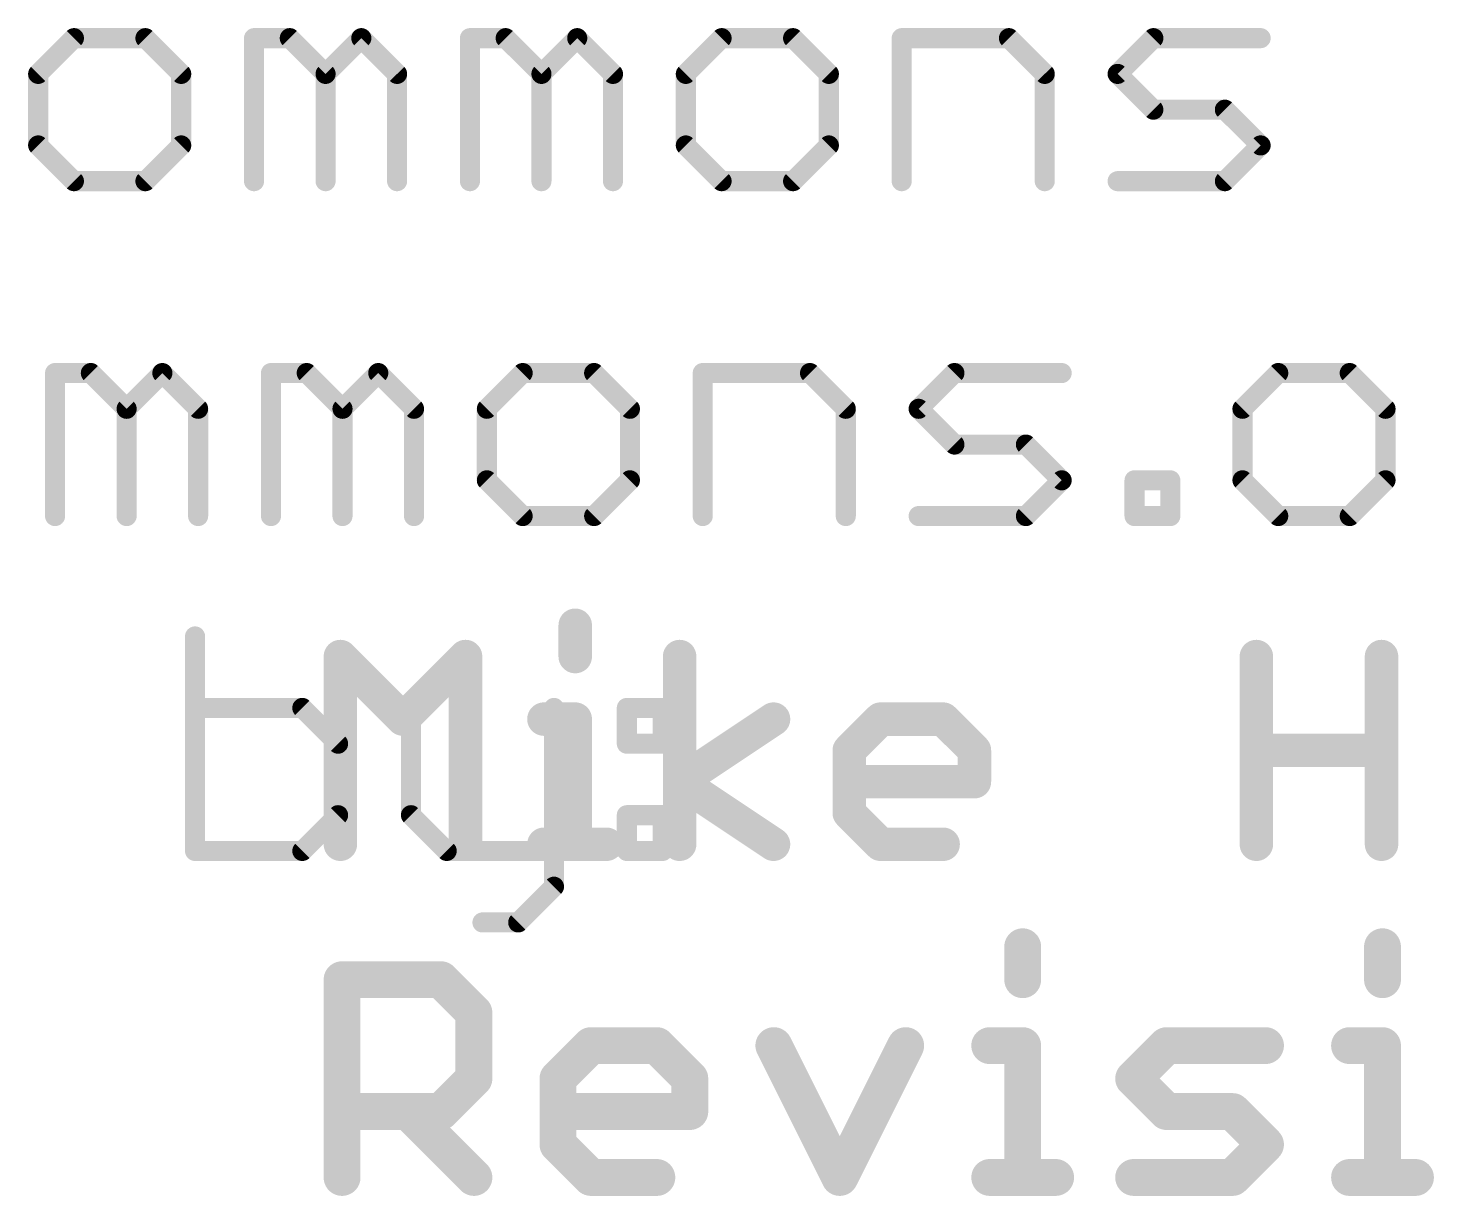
# Model space of a CAD drawing. Extents: x -98 to 15, y -2 to 10.
# Drawn here: x -53.04 to -42.38, y -1.27 to 7.59 of the extents above; entities that cross this region are included whole.
import ezdxf

# ---------------------------------------------------------------- set-up
doc = ezdxf.new("R2010")
doc.units = 0
doc.layers.add('25', color=253, linetype='CONTINUOUS')
doc.layers.add('27', color=253, linetype='CONTINUOUS')

msp = doc.modelspace()

# ---------------------------------------------------------------- linework, layer by layer
at = {"layer": '25', "const_width": 0.2794}
for points in [[(-45.4989, 0.6196), (-45.4989, 0.3696)], [(-42.7703, 0.6196), (-42.7703, 0.3696)], [(-50.6603, -1.1303), (-50.6603, 0.3696)], [(-50.6603, 0.3696), (-49.9104, 0.3696)], [(-49.9104, 0.3696), (-49.6604, 0.1196)], [(-49.6604, 0.1196), (-49.6604, -0.3804)], [(-49.0231, -0.3804), (-48.7732, -0.1304)], [(-48.7732, -0.1304), (-48.2732, -0.1304)], [(-48.2732, -0.1304), (-48.0232, -0.3804)], [(-47.386, -0.1304), (-46.886, -1.1303)], [(-46.886, -1.1303), (-46.3861, -0.1304)], [(-45.7488, -0.1304), (-45.4989, -0.1304)], [(-45.4989, -0.1304), (-45.4989, -1.1303)], [(-44.6574, -0.3804), (-44.4074, -0.1304)], [(-44.4074, -0.1304), (-43.6575, -0.1304)], [(-43.0202, -0.1304), (-42.7703, -0.1304)], [(-42.7703, -0.1304), (-42.7703, -1.1303)], [(-49.6604, -0.3804), (-49.9104, -0.6303)], [(-49.0231, -0.8803), (-49.0231, -0.3804)], [(-48.0232, -0.3804), (-48.0232, -0.6303)], [(-44.4074, -0.6303), (-44.6574, -0.3804)], [(-49.9104, -0.6303), (-50.6603, -0.6303)], [(-50.1603, -0.6303), (-49.6604, -1.1303)], [(-48.0232, -0.6303), (-49.0231, -0.6303)], [(-43.9075, -0.6303), (-44.4074, -0.6303)], [(-43.6575, -0.8803), (-43.9075, -0.6303)], [(-48.7732, -1.1303), (-49.0231, -0.8803)], [(-43.9075, -1.1303), (-43.6575, -0.8803)], [(-48.2732, -1.1303), (-48.7732, -1.1303)], [(-45.7488, -1.1303), (-45.2489, -1.1303)], [(-44.6574, -1.1303), (-43.9075, -1.1303)], [(-43.0202, -1.1303), (-42.5203, -1.1303)]]:
    msp.add_lwpolyline(points, dxfattribs=at)
at = {"layer": '25', "const_width": 0.1397}
for points in [[(-45.429, 0.6196, 1), (-45.5687, 0.6196)], [(-42.7004, 0.6196, 1), (-42.8401, 0.6196)], [(-50.5904, 0.3696, 1), (-50.7302, 0.3696)], [(-50.6603, 0.4394, 1), (-50.6603, 0.2997)], [(-49.861, 0.419, 1), (-49.9598, 0.3202)], [(-49.9104, 0.2997, 1), (-49.9104, 0.4394)], [(-45.5687, 0.3696, 1), (-45.429, 0.3696)], [(-42.8401, 0.3696, 1), (-42.7004, 0.3696)], [(-49.5905, 0.1196, 1), (-49.7302, 0.1196)], [(-49.7098, 0.0702, 1), (-49.611, 0.169)], [(-48.7732, -0.0605, 1), (-48.7732, -0.2002)], [(-48.7238, -0.1798, 1), (-48.8226, -0.081)], [(-48.2238, -0.081, 1), (-48.3226, -0.1798)], [(-48.2732, -0.2002, 1), (-48.2732, -0.0605)], [(-47.3235, -0.0991, 1), (-47.4485, -0.1616)], [(-46.3236, -0.1616, 1), (-46.4485, -0.0991)], [(-45.7488, -0.0605, 1), (-45.7488, -0.2002)], [(-45.429, -0.1304, 1), (-45.5687, -0.1304)], [(-45.4989, -0.2002, 1), (-45.4989, -0.0605)], [(-44.4074, -0.0605, 1), (-44.4074, -0.2002)], [(-44.358, -0.1798, 1), (-44.4568, -0.081)], [(-43.6575, -0.2002, 1), (-43.6575, -0.0605)], [(-43.0202, -0.0605, 1), (-43.0202, -0.2002)], [(-42.7004, -0.1304, 1), (-42.8401, -0.1304)], [(-42.7703, -0.2002, 1), (-42.7703, -0.0605)], [(-49.7302, -0.3804, 1), (-49.5905, -0.3804)], [(-49.611, -0.4298, 1), (-49.7098, -0.331)], [(-48.9533, -0.3804, 1), (-49.093, -0.3804)], [(-49.0725, -0.331, 1), (-48.9738, -0.4298)], [(-47.9534, -0.3804, 1), (-48.0931, -0.3804)], [(-48.0726, -0.4298, 1), (-47.9738, -0.331)], [(-44.608, -0.331, 1), (-44.7068, -0.4298)], [(-44.7068, -0.331, 1), (-44.608, -0.4298)], [(-50.6603, -0.5605, 1), (-50.6603, -0.7002)], [(-50.1109, -0.5809, 1), (-50.2097, -0.6797)], [(-49.9598, -0.5809, 1), (-49.861, -0.6797)], [(-49.9104, -0.7002, 1), (-49.9104, -0.5605)], [(-49.0231, -0.5605, 1), (-49.0231, -0.7002)], [(-48.0232, -0.7002, 1), (-48.0232, -0.5605)], [(-44.4074, -0.5605, 1), (-44.4074, -0.7002)], [(-44.4568, -0.6797, 1), (-44.358, -0.5809)], [(-43.8581, -0.5809, 1), (-43.9568, -0.6797)], [(-43.9075, -0.7002, 1), (-43.9075, -0.5605)], [(-48.0931, -0.6303, 1), (-47.9534, -0.6303)], [(-48.9738, -0.8309, 1), (-49.0725, -0.9297)], [(-43.6081, -0.9297, 1), (-43.7069, -0.8309)], [(-49.093, -0.8803, 1), (-48.9533, -0.8803)], [(-43.7069, -0.9297, 1), (-43.6081, -0.8309)], [(-50.7302, -1.1303, 1), (-50.5904, -1.1303)], [(-49.7098, -1.1797, 1), (-49.611, -1.0809)], [(-48.7732, -1.0605, 1), (-48.7732, -1.2002)], [(-48.8226, -1.1797, 1), (-48.7238, -1.0809)], [(-48.2732, -1.2002, 1), (-48.2732, -1.0605)], [(-46.9485, -1.0991, 1), (-46.8236, -1.1615)], [(-46.9485, -1.1615, 1), (-46.8236, -1.0991)], [(-45.7488, -1.0605, 1), (-45.7488, -1.2002)], [(-45.5687, -1.1303, 1), (-45.429, -1.1303)], [(-45.2489, -1.2002, 1), (-45.2489, -1.0605)], [(-44.6574, -1.0605, 1), (-44.6574, -1.2002)], [(-43.9568, -1.0809, 1), (-43.8581, -1.1797)], [(-43.9075, -1.2002, 1), (-43.9075, -1.0605)], [(-43.0202, -1.0605, 1), (-43.0202, -1.2002)], [(-42.8401, -1.1303, 1), (-42.7004, -1.1303)], [(-42.5203, -1.2002, 1), (-42.5203, -1.0605)]]:
    msp.add_lwpolyline(points, format="xyb", dxfattribs=at)
at = {"layer": '27'}
for points, const_width in [([(-52.6937, 7.5109), (-52.9649, 7.2397)], 0.1524), ([(-52.1514, 7.5109), (-52.6937, 7.5109)], 0.1524), ([(-51.8802, 7.2397), (-52.1514, 7.5109)], 0.1524), ([(-51.3277, 6.4262), (-51.3277, 7.5109)], 0.1524), ([(-51.3277, 7.5109), (-51.0565, 7.5109)], 0.1524), ([(-51.0565, 7.5109), (-50.7854, 7.2397)], 0.1524), ([(-50.7854, 7.2397), (-50.5142, 7.5109)], 0.1524), ([(-50.5142, 7.5109), (-50.243, 7.2397)], 0.1524), ([(-49.6906, 6.4262), (-49.6906, 7.5109)], 0.1524), ([(-49.6906, 7.5109), (-49.4194, 7.5109)], 0.1524), ([(-49.4194, 7.5109), (-49.1482, 7.2397)], 0.1524), ([(-49.1482, 7.2397), (-48.8771, 7.5109)], 0.1524), ([(-48.8771, 7.5109), (-48.6059, 7.2397)], 0.1524), ([(-47.7822, 7.5109), (-48.0534, 7.2397)], 0.1524), ([(-47.2399, 7.5109), (-47.7822, 7.5109)], 0.1524), ([(-46.9687, 7.2397), (-47.2399, 7.5109)], 0.1524), ([(-46.4162, 6.4262), (-46.4162, 7.5109)], 0.1524), ([(-46.4162, 7.5109), (-45.6027, 7.5109)], 0.1524), ([(-45.6027, 7.5109), (-45.3316, 7.2397)], 0.1524), ([(-44.7791, 7.2397), (-44.5079, 7.5109)], 0.1524), ([(-44.5079, 7.5109), (-43.6944, 7.5109)], 0.1524), ([(-52.9649, 7.2397), (-52.9649, 6.6974)], 0.1524), ([(-51.8802, 6.6974), (-51.8802, 7.2397)], 0.1524), ([(-50.7854, 7.2397), (-50.7854, 6.4262)], 0.1524), ([(-50.243, 7.2397), (-50.243, 6.4262)], 0.1524), ([(-49.1482, 7.2397), (-49.1482, 6.4262)], 0.1524), ([(-48.6059, 7.2397), (-48.6059, 6.4262)], 0.1524), ([(-48.0534, 7.2397), (-48.0534, 6.6974)], 0.1524), ([(-46.9687, 6.6974), (-46.9687, 7.2397)], 0.1524), ([(-45.3316, 7.2397), (-45.3316, 6.4262)], 0.1524), ([(-44.5079, 6.9685), (-44.7791, 7.2397)], 0.1524), ([(-43.9656, 6.9685), (-44.5079, 6.9685)], 0.1524), ([(-43.6944, 6.6974), (-43.9656, 6.9685)], 0.1524), ([(-52.9649, 6.6974), (-52.6937, 6.4262)], 0.1524), ([(-52.1514, 6.4262), (-51.8802, 6.6974)], 0.1524), ([(-48.0534, 6.6974), (-47.7822, 6.4262)], 0.1524), ([(-47.2399, 6.4262), (-46.9687, 6.6974)], 0.1524), ([(-43.9656, 6.4262), (-43.6944, 6.6974)], 0.1524), ([(-52.6937, 6.4262), (-52.1514, 6.4262)], 0.1524), ([(-47.7822, 6.4262), (-47.2399, 6.4262)], 0.1524), ([(-44.7791, 6.4262), (-43.9656, 6.4262)], 0.1524), ([(-52.8365, 3.8862), (-52.8365, 4.9709)], 0.1524), ([(-52.8365, 4.9709), (-52.5653, 4.9709)], 0.1524), ([(-52.5653, 4.9709), (-52.2941, 4.6997)], 0.1524), ([(-52.2941, 4.6997), (-52.023, 4.9709)], 0.1524), ([(-52.023, 4.9709), (-51.7518, 4.6997)], 0.1524), ([(-51.1993, 3.8862), (-51.1993, 4.9709)], 0.1524), ([(-51.1993, 4.9709), (-50.9281, 4.9709)], 0.1524), ([(-50.9281, 4.9709), (-50.657, 4.6997)], 0.1524), ([(-50.657, 4.6997), (-50.3858, 4.9709)], 0.1524), ([(-50.3858, 4.9709), (-50.1146, 4.6997)], 0.1524), ([(-49.291, 4.9709), (-49.5621, 4.6997)], 0.1524), ([(-48.7487, 4.9709), (-49.291, 4.9709)], 0.1524), ([(-48.4775, 4.6997), (-48.7487, 4.9709)], 0.1524), ([(-47.925, 3.8862), (-47.925, 4.9709)], 0.1524), ([(-47.925, 4.9709), (-47.1115, 4.9709)], 0.1524), ([(-47.1115, 4.9709), (-46.8403, 4.6997)], 0.1524), ([(-46.2878, 4.6997), (-46.0167, 4.9709)], 0.1524), ([(-46.0167, 4.9709), (-45.2032, 4.9709)], 0.1524), ([(-43.5609, 4.9709), (-43.8321, 4.6997)], 0.1524), ([(-43.0186, 4.9709), (-43.5609, 4.9709)], 0.1524), ([(-42.7474, 4.6997), (-43.0186, 4.9709)], 0.1524), ([(-52.2941, 4.6997), (-52.2941, 3.8862)], 0.1524), ([(-51.7518, 4.6997), (-51.7518, 3.8862)], 0.1524), ([(-50.657, 4.6997), (-50.657, 3.8862)], 0.1524), ([(-50.1146, 4.6997), (-50.1146, 3.8862)], 0.1524), ([(-49.5621, 4.6997), (-49.5621, 4.1574)], 0.1524), ([(-48.4775, 4.1574), (-48.4775, 4.6997)], 0.1524), ([(-46.8403, 4.6997), (-46.8403, 3.8862)], 0.1524), ([(-46.0167, 4.4285), (-46.2878, 4.6997)], 0.1524), ([(-43.8321, 4.6997), (-43.8321, 4.1574)], 0.1524), ([(-42.7474, 4.1574), (-42.7474, 4.6997)], 0.1524), ([(-45.4743, 4.4285), (-46.0167, 4.4285)], 0.1524), ([(-45.2032, 4.1574), (-45.4743, 4.4285)], 0.1524), ([(-49.5621, 4.1574), (-49.291, 3.8862)], 0.1524), ([(-48.7487, 3.8862), (-48.4775, 4.1574)], 0.1524), ([(-45.4743, 3.8862), (-45.2032, 4.1574)], 0.1524), ([(-44.6507, 3.8862), (-44.6507, 4.1574)], 0.1524), ([(-44.6507, 4.1574), (-44.3795, 4.1574)], 0.1524), ([(-44.3795, 4.1574), (-44.3795, 3.8862)], 0.1524), ([(-43.8321, 4.1574), (-43.5609, 3.8862)], 0.1524), ([(-43.0186, 3.8862), (-42.7474, 4.1574)], 0.1524), ([(-49.291, 3.8862), (-48.7487, 3.8862)], 0.1524), ([(-46.2878, 3.8862), (-45.4743, 3.8862)], 0.1524), ([(-44.3795, 3.8862), (-44.6507, 3.8862)], 0.1524), ([(-43.5609, 3.8862), (-43.0186, 3.8862)], 0.1524), ([(-48.8921, 3.0579), (-48.8921, 2.8206)], 0.254), ([(-51.7751, 2.9732), (-51.7751, 1.3462)], 0.1524), ([(-50.673, 1.397), (-50.673, 2.8206)], 0.254), ([(-50.673, 2.8206), (-50.1985, 2.3461)], 0.254), ([(-50.1985, 2.3461), (-49.7239, 2.8206)], 0.254), ([(-49.7239, 2.8206), (-49.7239, 1.397)], 0.254), ([(-48.1003, 1.397), (-48.1003, 2.8206)], 0.254), ([(-43.7268, 1.397), (-43.7268, 2.8206)], 0.254), ([(-42.7777, 2.8206), (-42.7777, 1.397)], 0.254), ([(-50.9616, 2.4309), (-51.7751, 2.4309)], 0.1524), ([(-50.6905, 2.1597), (-50.9616, 2.4309)], 0.1524), ([(-50.138, 2.4309), (-50.138, 1.6174)], 0.1524), ([(-49.1294, 2.3461), (-48.8921, 2.3461)], 0.254), ([(-49.0533, 2.4309), (-49.0533, 1.075)], 0.1524), ([(-48.8921, 2.3461), (-48.8921, 1.397)], 0.254), ([(-48.5008, 2.4309), (-48.2296, 2.4309)], 0.1524), ([(-48.5008, 2.1597), (-48.5008, 2.4309)], 0.1524), ([(-48.2296, 2.4309), (-48.2296, 2.1597)], 0.1524), ([(-48.1003, 1.8715), (-47.3885, 2.3461)], 0.254), ([(-46.814, 2.1088), (-46.5767, 2.3461)], 0.254), ([(-46.5767, 2.3461), (-46.1022, 2.3461)], 0.254), ([(-46.1022, 2.3461), (-45.8649, 2.1088)], 0.254), ([(-50.6905, 1.6174), (-50.6905, 2.1597)], 0.1524), ([(-48.2296, 2.1597), (-48.5008, 2.1597)], 0.1524), ([(-46.814, 1.6343), (-46.814, 2.1088)], 0.254), ([(-45.8649, 2.1088), (-45.8649, 1.8715)], 0.254), ([(-43.7268, 2.1088), (-42.7777, 2.1088)], 0.254), ([(-47.3885, 1.397), (-48.1003, 1.8715)], 0.254), ([(-45.8649, 1.8715), (-46.814, 1.8715)], 0.254), ([(-46.5767, 1.397), (-46.814, 1.6343)], 0.254), ([(-50.9616, 1.3462), (-50.6905, 1.6174)], 0.1524), ([(-50.138, 1.6174), (-49.8668, 1.3462)], 0.1524), ([(-48.5008, 1.6174), (-48.2296, 1.6174)], 0.1524), ([(-48.5008, 1.3462), (-48.5008, 1.6174)], 0.1524), ([(-48.2296, 1.6174), (-48.2296, 1.3462)], 0.1524), ([(-49.1294, 1.397), (-48.6549, 1.397)], 0.254), ([(-46.1022, 1.397), (-46.5767, 1.397)], 0.254), ([(-51.7751, 1.3462), (-50.9616, 1.3462)], 0.1524), ([(-49.8668, 1.3462), (-49.0533, 1.3462)], 0.1524), ([(-48.2296, 1.3462), (-48.5008, 1.3462)], 0.1524), ([(-49.0533, 1.075), (-49.3245, 0.8039)], 0.1524), ([(-49.3245, 0.8039), (-49.5956, 0.8039)], 0.1524)]:
    msp.add_lwpolyline(points, dxfattribs=dict(at, const_width=const_width))
for points, const_width in [([(-52.6937, 7.549, 1), (-52.6937, 7.4728)], 0.0762), ([(-52.6668, 7.4839, 1), (-52.7206, 7.5378)], 0.0762), ([(-52.1244, 7.5378, 1), (-52.1783, 7.4839)], 0.0762), ([(-52.1514, 7.4728, 1), (-52.1514, 7.549)], 0.0762), ([(-51.2896, 7.5109, 1), (-51.3658, 7.5109)], 0.0762), ([(-51.3277, 7.549, 1), (-51.3277, 7.4728)], 0.0762), ([(-51.0296, 7.5378, 1), (-51.0835, 7.4839)], 0.0762), ([(-51.0565, 7.4728, 1), (-51.0565, 7.549)], 0.0762), ([(-50.4873, 7.5378, 1), (-50.5412, 7.4839)], 0.0762), ([(-50.4873, 7.4839, 1), (-50.5412, 7.5378)], 0.0762), ([(-49.6525, 7.5109, 1), (-49.7287, 7.5109)], 0.0762), ([(-49.6906, 7.549, 1), (-49.6906, 7.4728)], 0.0762), ([(-49.3924, 7.5378, 1), (-49.4463, 7.4839)], 0.0762), ([(-49.4194, 7.4728, 1), (-49.4194, 7.549)], 0.0762), ([(-48.8501, 7.5378, 1), (-48.904, 7.4839)], 0.0762), ([(-48.8501, 7.4839, 1), (-48.904, 7.5378)], 0.0762), ([(-47.7822, 7.549, 1), (-47.7822, 7.4728)], 0.0762), ([(-47.7553, 7.4839, 1), (-47.8092, 7.5378)], 0.0762), ([(-47.213, 7.5378, 1), (-47.2668, 7.4839)], 0.0762), ([(-47.2399, 7.4728, 1), (-47.2399, 7.549)], 0.0762), ([(-46.3781, 7.5109, 1), (-46.4543, 7.5109)], 0.0762), ([(-46.4162, 7.549, 1), (-46.4162, 7.4728)], 0.0762), ([(-45.5758, 7.5378, 1), (-45.6297, 7.4839)], 0.0762), ([(-45.6027, 7.4728, 1), (-45.6027, 7.549)], 0.0762), ([(-44.5079, 7.549, 1), (-44.5079, 7.4728)], 0.0762), ([(-44.481, 7.4839, 1), (-44.5349, 7.5378)], 0.0762), ([(-43.6944, 7.4728, 1), (-43.6944, 7.549)], 0.0762), ([(-52.9268, 7.2397, 1), (-53.003, 7.2397)], 0.0762), ([(-52.9918, 7.2666, 1), (-52.9379, 7.2128)], 0.0762), ([(-51.8421, 7.2397, 1), (-51.9183, 7.2397)], 0.0762), ([(-51.9071, 7.2128, 1), (-51.8533, 7.2666)], 0.0762), ([(-50.7473, 7.2397, 1), (-50.8235, 7.2397)], 0.0762), ([(-50.8123, 7.2666, 1), (-50.7584, 7.2128)], 0.0762), ([(-50.8123, 7.2128, 1), (-50.7584, 7.2666)], 0.0762), ([(-50.2049, 7.2397, 1), (-50.2811, 7.2397)], 0.0762), ([(-50.27, 7.2128, 1), (-50.2161, 7.2666)], 0.0762), ([(-49.1101, 7.2397, 1), (-49.1863, 7.2397)], 0.0762), ([(-49.1752, 7.2666, 1), (-49.1213, 7.2128)], 0.0762), ([(-49.1752, 7.2128, 1), (-49.1213, 7.2666)], 0.0762), ([(-48.5678, 7.2397, 1), (-48.644, 7.2397)], 0.0762), ([(-48.6328, 7.2128, 1), (-48.5789, 7.2666)], 0.0762), ([(-48.0153, 7.2397, 1), (-48.0915, 7.2397)], 0.0762), ([(-48.0803, 7.2666, 1), (-48.0265, 7.2128)], 0.0762), ([(-46.9306, 7.2397, 1), (-47.0068, 7.2397)], 0.0762), ([(-46.9957, 7.2128, 1), (-46.9418, 7.2666)], 0.0762), ([(-45.2935, 7.2397, 1), (-45.3697, 7.2397)], 0.0762), ([(-45.3585, 7.2128, 1), (-45.3046, 7.2666)], 0.0762), ([(-44.7521, 7.2666, 1), (-44.806, 7.2128)], 0.0762), ([(-44.806, 7.2666, 1), (-44.7521, 7.2128)], 0.0762), ([(-44.5079, 7.0066, 1), (-44.5079, 6.9304)], 0.0762), ([(-43.9386, 6.9955, 1), (-43.9925, 6.9416)], 0.0762), ([(-43.9656, 6.9304, 1), (-43.9656, 7.0066)], 0.0762), ([(-44.5349, 6.9416, 1), (-44.481, 6.9955)], 0.0762), ([(-52.9379, 6.7243, 1), (-52.9918, 6.6704)], 0.0762), ([(-53.003, 6.6974, 1), (-52.9268, 6.6974)], 0.0762), ([(-51.9183, 6.6974, 1), (-51.8421, 6.6974)], 0.0762), ([(-51.8533, 6.6704, 1), (-51.9071, 6.7243)], 0.0762), ([(-48.0265, 6.7243, 1), (-48.0803, 6.6704)], 0.0762), ([(-48.0915, 6.6974, 1), (-48.0153, 6.6974)], 0.0762), ([(-47.0068, 6.6974, 1), (-46.9306, 6.6974)], 0.0762), ([(-46.9418, 6.6704, 1), (-46.9957, 6.7243)], 0.0762), ([(-43.6675, 6.6704, 1), (-43.7214, 6.7243)], 0.0762), ([(-43.7214, 6.6704, 1), (-43.6675, 6.7243)], 0.0762), ([(-52.6937, 6.4643, 1), (-52.6937, 6.3881)], 0.0762), ([(-52.7206, 6.3993, 1), (-52.6668, 6.4531)], 0.0762), ([(-52.1783, 6.4531, 1), (-52.1244, 6.3993)], 0.0762), ([(-52.1514, 6.3881, 1), (-52.1514, 6.4643)], 0.0762), ([(-51.3658, 6.4262, 1), (-51.2896, 6.4262)], 0.0762), ([(-50.8235, 6.4262, 1), (-50.7473, 6.4262)], 0.0762), ([(-50.2811, 6.4262, 1), (-50.2049, 6.4262)], 0.0762), ([(-49.7287, 6.4262, 1), (-49.6525, 6.4262)], 0.0762), ([(-49.1863, 6.4262, 1), (-49.1101, 6.4262)], 0.0762), ([(-48.644, 6.4262, 1), (-48.5678, 6.4262)], 0.0762), ([(-47.7822, 6.4643, 1), (-47.7822, 6.3881)], 0.0762), ([(-47.8092, 6.3993, 1), (-47.7553, 6.4531)], 0.0762), ([(-47.2668, 6.4531, 1), (-47.213, 6.3993)], 0.0762), ([(-47.2399, 6.3881, 1), (-47.2399, 6.4643)], 0.0762), ([(-46.4543, 6.4262, 1), (-46.3781, 6.4262)], 0.0762), ([(-45.3697, 6.4262, 1), (-45.2935, 6.4262)], 0.0762), ([(-44.7791, 6.4643, 1), (-44.7791, 6.3881)], 0.0762), ([(-43.9925, 6.4531, 1), (-43.9386, 6.3993)], 0.0762), ([(-43.9656, 6.3881, 1), (-43.9656, 6.4643)], 0.0762), ([(-52.7984, 4.9709, 1), (-52.8746, 4.9709)], 0.0762), ([(-52.8365, 5.009, 1), (-52.8365, 4.9328)], 0.0762), ([(-52.5384, 4.9978, 1), (-52.5922, 4.9439)], 0.0762), ([(-52.5653, 4.9328, 1), (-52.5653, 5.009)], 0.0762), ([(-51.996, 4.9978, 1), (-52.0499, 4.9439)], 0.0762), ([(-51.996, 4.9439, 1), (-52.0499, 4.9978)], 0.0762), ([(-51.1612, 4.9709, 1), (-51.2374, 4.9709)], 0.0762), ([(-51.1993, 5.009, 1), (-51.1993, 4.9328)], 0.0762), ([(-50.9012, 4.9978, 1), (-50.9551, 4.9439)], 0.0762), ([(-50.9281, 4.9328, 1), (-50.9281, 5.009)], 0.0762), ([(-50.3589, 4.9978, 1), (-50.4127, 4.9439)], 0.0762), ([(-50.3589, 4.9439, 1), (-50.4127, 4.9978)], 0.0762), ([(-49.291, 5.009, 1), (-49.291, 4.9328)], 0.0762), ([(-49.264, 4.9439, 1), (-49.3179, 4.9978)], 0.0762), ([(-48.7217, 4.9978, 1), (-48.7756, 4.9439)], 0.0762), ([(-48.7487, 4.9328, 1), (-48.7487, 5.009)], 0.0762), ([(-47.8869, 4.9709, 1), (-47.9631, 4.9709)], 0.0762), ([(-47.925, 5.009, 1), (-47.925, 4.9328)], 0.0762), ([(-47.0846, 4.9978, 1), (-47.1384, 4.9439)], 0.0762), ([(-47.1115, 4.9328, 1), (-47.1115, 5.009)], 0.0762), ([(-46.0167, 5.009, 1), (-46.0167, 4.9328)], 0.0762), ([(-45.9897, 4.9439, 1), (-46.0436, 4.9978)], 0.0762), ([(-45.2032, 4.9328, 1), (-45.2032, 5.009)], 0.0762), ([(-43.5609, 5.009, 1), (-43.5609, 4.9328)], 0.0762), ([(-43.534, 4.9439, 1), (-43.5879, 4.9978)], 0.0762), ([(-42.9917, 4.9978, 1), (-43.0455, 4.9439)], 0.0762), ([(-43.0186, 4.9328, 1), (-43.0186, 5.009)], 0.0762), ([(-52.256, 4.6997, 1), (-52.3322, 4.6997)], 0.0762), ([(-52.3211, 4.7266, 1), (-52.2672, 4.6728)], 0.0762), ([(-52.3211, 4.6728, 1), (-52.2672, 4.7266)], 0.0762), ([(-51.7137, 4.6997, 1), (-51.7899, 4.6997)], 0.0762), ([(-51.7787, 4.6728, 1), (-51.7249, 4.7266)], 0.0762), ([(-50.6189, 4.6997, 1), (-50.6951, 4.6997)], 0.0762), ([(-50.6839, 4.7266, 1), (-50.63, 4.6728)], 0.0762), ([(-50.6839, 4.6728, 1), (-50.63, 4.7266)], 0.0762), ([(-50.0765, 4.6997, 1), (-50.1527, 4.6997)], 0.0762), ([(-50.1416, 4.6728, 1), (-50.0877, 4.7266)], 0.0762), ([(-49.524, 4.6997, 1), (-49.6002, 4.6997)], 0.0762), ([(-49.5891, 4.7266, 1), (-49.5352, 4.6728)], 0.0762), ([(-48.4394, 4.6997, 1), (-48.5156, 4.6997)], 0.0762), ([(-48.5044, 4.6728, 1), (-48.4505, 4.7266)], 0.0762), ([(-46.8022, 4.6997, 1), (-46.8784, 4.6997)], 0.0762), ([(-46.8673, 4.6728, 1), (-46.8134, 4.7266)], 0.0762), ([(-46.2609, 4.7266, 1), (-46.3148, 4.6728)], 0.0762), ([(-46.3148, 4.7266, 1), (-46.2609, 4.6728)], 0.0762), ([(-43.794, 4.6997, 1), (-43.8702, 4.6997)], 0.0762), ([(-43.859, 4.7266, 1), (-43.8052, 4.6728)], 0.0762), ([(-42.7093, 4.6997, 1), (-42.7855, 4.6997)], 0.0762), ([(-42.7744, 4.6728, 1), (-42.7205, 4.7266)], 0.0762), ([(-46.0167, 4.4666, 1), (-46.0167, 4.3904)], 0.0762), ([(-46.0436, 4.4016, 1), (-45.9897, 4.4555)], 0.0762), ([(-45.4474, 4.4555, 1), (-45.5013, 4.4016)], 0.0762), ([(-45.4743, 4.3904, 1), (-45.4743, 4.4666)], 0.0762), ([(-49.5352, 4.1843, 1), (-49.5891, 4.1304)], 0.0762), ([(-49.6002, 4.1574, 1), (-49.524, 4.1574)], 0.0762), ([(-48.5156, 4.1574, 1), (-48.4394, 4.1574)], 0.0762), ([(-48.4505, 4.1304, 1), (-48.5044, 4.1843)], 0.0762), ([(-45.1762, 4.1304, 1), (-45.2301, 4.1843)], 0.0762), ([(-45.2301, 4.1304, 1), (-45.1762, 4.1843)], 0.0762), ([(-44.6126, 4.1574, 1), (-44.6888, 4.1574)], 0.0762), ([(-44.6507, 4.1955, 1), (-44.6507, 4.1193)], 0.0762), ([(-44.3414, 4.1574, 1), (-44.4176, 4.1574)], 0.0762), ([(-44.3795, 4.1193, 1), (-44.3795, 4.1955)], 0.0762), ([(-43.8052, 4.1843, 1), (-43.859, 4.1304)], 0.0762), ([(-43.8702, 4.1574, 1), (-43.794, 4.1574)], 0.0762), ([(-42.7855, 4.1574, 1), (-42.7093, 4.1574)], 0.0762), ([(-42.7205, 4.1304, 1), (-42.7744, 4.1843)], 0.0762), ([(-49.291, 3.9243, 1), (-49.291, 3.8481)], 0.0762), ([(-49.3179, 3.8593, 1), (-49.264, 3.9131)], 0.0762), ([(-48.7756, 3.9131, 1), (-48.7217, 3.8593)], 0.0762), ([(-48.7487, 3.8481, 1), (-48.7487, 3.9243)], 0.0762), ([(-46.2878, 3.9243, 1), (-46.2878, 3.8481)], 0.0762), ([(-45.5013, 3.9131, 1), (-45.4474, 3.8593)], 0.0762), ([(-45.4743, 3.8481, 1), (-45.4743, 3.9243)], 0.0762), ([(-44.6507, 3.9243, 1), (-44.6507, 3.8481)], 0.0762), ([(-44.3795, 3.8481, 1), (-44.3795, 3.9243)], 0.0762), ([(-43.5609, 3.9243, 1), (-43.5609, 3.8481)], 0.0762), ([(-43.5879, 3.8593, 1), (-43.534, 3.9131)], 0.0762), ([(-43.0455, 3.9131, 1), (-42.9917, 3.8593)], 0.0762), ([(-43.0186, 3.8481, 1), (-43.0186, 3.9243)], 0.0762), ([(-52.8746, 3.8862, 1), (-52.7984, 3.8862)], 0.0762), ([(-52.3322, 3.8862, 1), (-52.256, 3.8862)], 0.0762), ([(-51.7899, 3.8862, 1), (-51.7137, 3.8862)], 0.0762), ([(-51.2374, 3.8862, 1), (-51.1612, 3.8862)], 0.0762), ([(-50.6951, 3.8862, 1), (-50.6189, 3.8862)], 0.0762), ([(-50.1527, 3.8862, 1), (-50.0765, 3.8862)], 0.0762), ([(-47.9631, 3.8862, 1), (-47.8869, 3.8862)], 0.0762), ([(-46.8784, 3.8862, 1), (-46.8022, 3.8862)], 0.0762), ([(-44.6888, 3.8862, 1), (-44.6126, 3.8862)], 0.0762), ([(-44.4176, 3.8862, 1), (-44.3414, 3.8862)], 0.0762), ([(-48.8286, 3.0579, 1), (-48.9556, 3.0579)], 0.127), ([(-51.737, 2.9732, 1), (-51.8132, 2.9732)], 0.0762), ([(-50.6095, 2.8206, 1), (-50.7365, 2.8206)], 0.127), ([(-50.6281, 2.8655, 1), (-50.7179, 2.7757)], 0.127), ([(-49.6604, 2.8206, 1), (-49.7874, 2.8206)], 0.127), ([(-49.679, 2.7757, 1), (-49.7688, 2.8655)], 0.127), ([(-48.9556, 2.8206, 1), (-48.8286, 2.8206)], 0.127), ([(-48.0368, 2.8206, 1), (-48.1638, 2.8206)], 0.127), ([(-43.6633, 2.8206, 1), (-43.7903, 2.8206)], 0.127), ([(-42.7142, 2.8206, 1), (-42.8412, 2.8206)], 0.127), ([(-51.7751, 2.469, 1), (-51.7751, 2.3928)], 0.0762), ([(-50.9347, 2.4578, 1), (-50.9886, 2.4039)], 0.0762), ([(-50.9616, 2.3928, 1), (-50.9616, 2.469)], 0.0762), ([(-50.2434, 2.391, 1), (-50.1536, 2.3012)], 0.127), ([(-50.2434, 2.3012, 1), (-50.1536, 2.391)], 0.127), ([(-50.0999, 2.4309, 1), (-50.1761, 2.4309)], 0.0762), ([(-49.1294, 2.4096, 1), (-49.1294, 2.2826)], 0.127), ([(-49.0152, 2.4309, 1), (-49.0914, 2.4309)], 0.0762), ([(-48.8286, 2.3461, 1), (-48.9556, 2.3461)], 0.127), ([(-48.8921, 2.2826, 1), (-48.8921, 2.4096)], 0.127), ([(-48.5008, 2.469, 1), (-48.5008, 2.3928)], 0.0762), ([(-48.4627, 2.4309, 1), (-48.5389, 2.4309)], 0.0762), ([(-48.1915, 2.4309, 1), (-48.2677, 2.4309)], 0.0762), ([(-48.2296, 2.3928, 1), (-48.2296, 2.469)], 0.0762), ([(-47.3533, 2.2932, 1), (-47.4237, 2.3989)], 0.127), ([(-46.5767, 2.4096, 1), (-46.5767, 2.2826)], 0.127), ([(-46.5318, 2.3012, 1), (-46.6216, 2.391)], 0.127), ([(-46.0573, 2.391, 1), (-46.1471, 2.3012)], 0.127), ([(-46.1022, 2.2826, 1), (-46.1022, 2.4096)], 0.127), ([(-50.6524, 2.1597, 1), (-50.7286, 2.1597)], 0.0762), ([(-50.7174, 2.1328, 1), (-50.6635, 2.1866)], 0.0762), ([(-48.5008, 2.1978, 1), (-48.5008, 2.1216)], 0.0762), ([(-48.5389, 2.1597, 1), (-48.4627, 2.1597)], 0.0762), ([(-48.2677, 2.1597, 1), (-48.1915, 2.1597)], 0.0762), ([(-48.2296, 2.1216, 1), (-48.2296, 2.1978)], 0.0762), ([(-46.7505, 2.1088, 1), (-46.8775, 2.1088)], 0.127), ([(-46.8589, 2.1537, 1), (-46.7691, 2.0639)], 0.127), ([(-45.8014, 2.1088, 1), (-45.9284, 2.1088)], 0.127), ([(-45.9098, 2.0639, 1), (-45.82, 2.1537)], 0.127), ([(-43.7268, 2.1723, 1), (-43.7268, 2.0453)], 0.127), ([(-42.7777, 2.0453, 1), (-42.7777, 2.1723)], 0.127), ([(-48.0651, 1.9244, 1), (-48.1355, 1.8187)], 0.127), ([(-48.1355, 1.9244, 1), (-48.0651, 1.8187)], 0.127), ([(-46.814, 1.935, 1), (-46.814, 1.808)], 0.127), ([(-45.9284, 1.8715, 1), (-45.8014, 1.8715)], 0.127), ([(-45.8649, 1.808, 1), (-45.8649, 1.935)], 0.127), ([(-46.7691, 1.6792, 1), (-46.8589, 1.5894)], 0.127), ([(-50.7286, 1.6174, 1), (-50.6524, 1.6174)], 0.0762), ([(-50.6635, 1.5904, 1), (-50.7174, 1.6443)], 0.0762), ([(-50.111, 1.6443, 1), (-50.1649, 1.5904)], 0.0762), ([(-50.1761, 1.6174, 1), (-50.0999, 1.6174)], 0.0762), ([(-48.5008, 1.6555, 1), (-48.5008, 1.5793)], 0.0762), ([(-48.4627, 1.6174, 1), (-48.5389, 1.6174)], 0.0762), ([(-48.1915, 1.6174, 1), (-48.2677, 1.6174)], 0.0762), ([(-48.2296, 1.5793, 1), (-48.2296, 1.6555)], 0.0762), ([(-46.8775, 1.6343, 1), (-46.7505, 1.6343)], 0.127), ([(-49.1294, 1.4605, 1), (-49.1294, 1.3335)], 0.127), ([(-48.6549, 1.3335, 1), (-48.6549, 1.4605)], 0.127), ([(-47.4237, 1.3442, 1), (-47.3533, 1.4498)], 0.127), ([(-46.5767, 1.4605, 1), (-46.5767, 1.3335)], 0.127), ([(-46.6216, 1.3521, 1), (-46.5318, 1.4419)], 0.127), ([(-46.1022, 1.3335, 1), (-46.1022, 1.4605)], 0.127), ([(-51.7751, 1.3843, 1), (-51.7751, 1.3081)], 0.0762), ([(-50.9886, 1.3731, 1), (-50.9347, 1.3193)], 0.0762), ([(-50.9616, 1.3081, 1), (-50.9616, 1.3843)], 0.0762), ([(-50.7365, 1.397, 1), (-50.6095, 1.397)], 0.127), ([(-49.8668, 1.3843, 1), (-49.8668, 1.3081)], 0.0762), ([(-49.8937, 1.3193, 1), (-49.8399, 1.3731)], 0.0762), ([(-49.7874, 1.397, 1), (-49.6604, 1.397)], 0.127), ([(-49.0533, 1.3081, 1), (-49.0533, 1.3843)], 0.0762), ([(-48.9556, 1.397, 1), (-48.8286, 1.397)], 0.127), ([(-48.5008, 1.3843, 1), (-48.5008, 1.3081)], 0.0762), ([(-48.2296, 1.3081, 1), (-48.2296, 1.3843)], 0.0762), ([(-48.1638, 1.397, 1), (-48.0368, 1.397)], 0.127), ([(-43.7903, 1.397, 1), (-43.6633, 1.397)], 0.127), ([(-42.8412, 1.397, 1), (-42.7142, 1.397)], 0.127), ([(-51.8132, 1.3462, 1), (-51.737, 1.3462)], 0.0762), ([(-48.5389, 1.3462, 1), (-48.4627, 1.3462)], 0.0762), ([(-48.2677, 1.3462, 1), (-48.1915, 1.3462)], 0.0762), ([(-49.0914, 1.075, 1), (-49.0152, 1.075)], 0.0762), ([(-49.0264, 1.0481, 1), (-49.0802, 1.102)], 0.0762), ([(-49.5956, 0.842, 1), (-49.5956, 0.7658)], 0.0762), ([(-49.3514, 0.8308, 1), (-49.2975, 0.7769)], 0.0762), ([(-49.3245, 0.7658, 1), (-49.3245, 0.842)], 0.0762)]:
    msp.add_lwpolyline(points, format="xyb", dxfattribs=dict(at, const_width=const_width))

doc.saveas('drawing.dxf')
